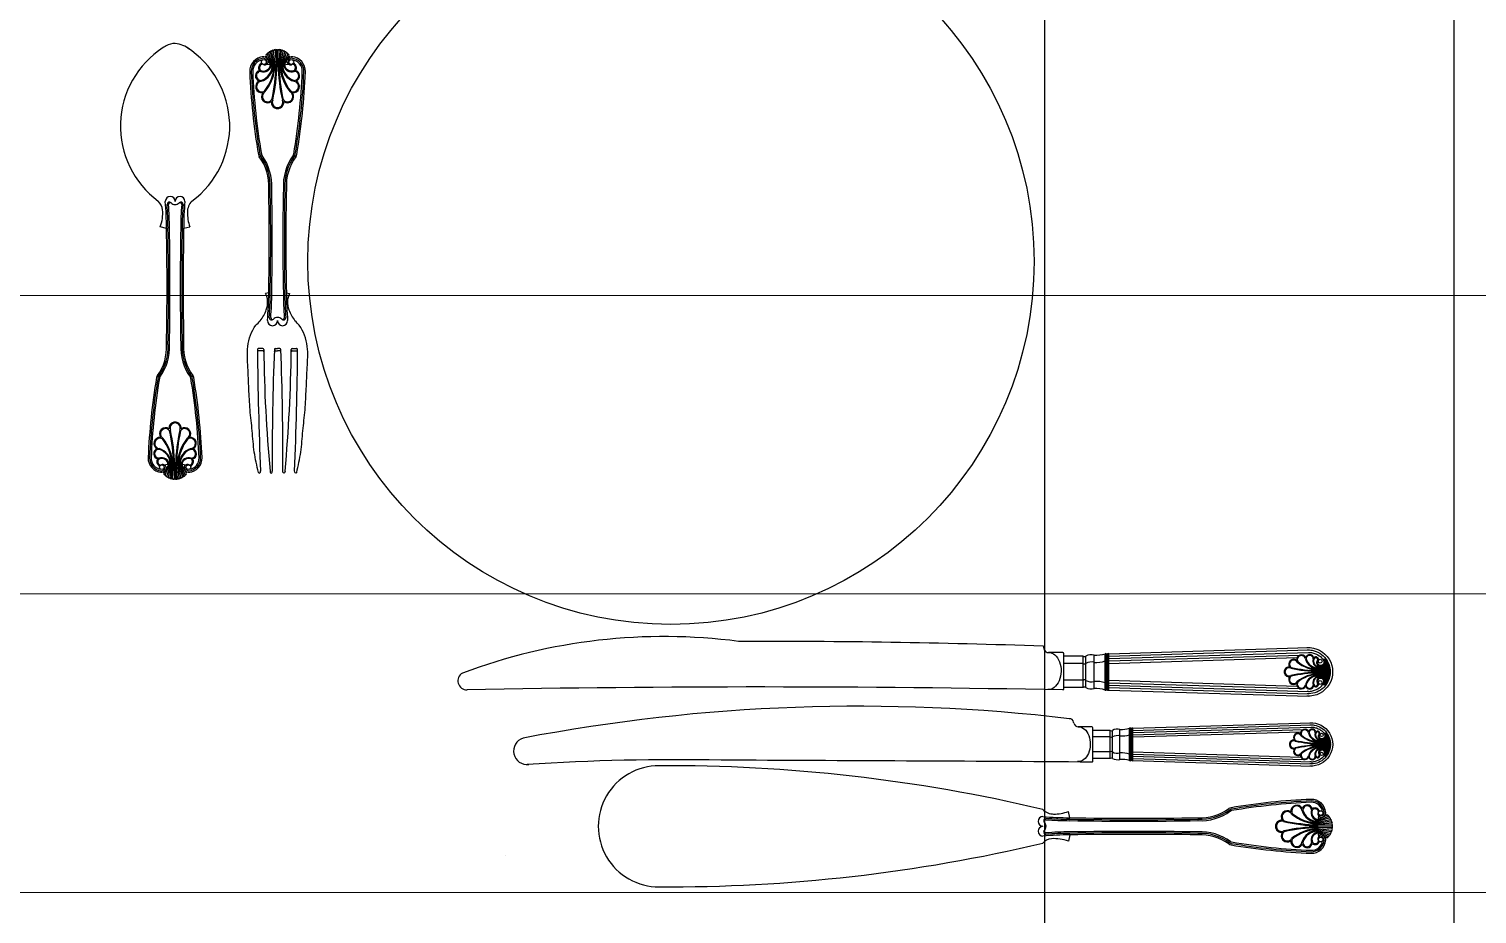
# Model space of a CAD drawing. Header units: millimetres. Extents: x -18512 to 101824, y -95768 to 52898.
# Drawn here: x 32534.4 to 33019.4, y -53259.7 to -52963.2 of the extents above; entities that cross this region are included whole.
import ezdxf

# ---------------------------------------------------------------- set-up
doc = ezdxf.new("R2010")
doc.units = ezdxf.units.MM
doc.header["$LTSCALE"] = 25
doc.layers.add('1547 I-StB-p-00-GA$0$WD-FURNITURE', color=1, linetype='Continuous')
doc.layers.add('1547 I-StB-p-00-GA$0$WD-FURNITURE-DETAIL', color=126, linetype='Continuous')
doc.layers.add('wood flooring', color=8, linetype='Continuous', lineweight=13)

# ---------------------------------------------------------------- blocks, each defined once
blk = doc.blocks.new('1547 I-StB-p-00-GA$0$chair')
at = {"layer": '1547 I-StB-p-00-GA$0$WD-FURNITURE'}
blk.add_line((-361.61, -323.4), (363.64, -323.39), dxfattribs=at)

msp = doc.modelspace()

# ---------------------------------------------------------------- hatches: boundary and pattern name
at = {"layer": 'wood flooring'}
h = msp.add_hatch(dxfattribs=at)
h.set_pattern_fill('_USER', color=256, scale=100, pattern_type=0)
h.set_pattern_definition([(360, (338285.01, 171947.46), (-2e-14, 100), [])])
h.paths.add_polyline_path([(33755.49, -49171.88), (31012.89, -49171.88), (31012.89, -49811.47), (31012.89, -62446.88), (32698.09, -62446.88), (32698.09, -63146.88), (33808.09, -63146.88)])

# ---------------------------------------------------------------- linework, layer by layer
at = {"layer": '1547 I-StB-p-00-GA$0$WD-FURNITURE'}
msp.add_lwpolyline([(31892.63, -50068.12), (32930.47, -50068.12, -0.414214), (33011.55, -50149.21), (33011.55, -53487.04, -0.414214), (32930.47, -53568.12), (31892.63, -53568.12, -0.414214), (31811.55, -53487.04), (31811.55, -50149.21, -0.414214)], format="xyb", close=True, dxfattribs=at)
at = {"layer": '1547 I-StB-p-00-GA$0$WD-FURNITURE-DETAIL'}
for p, q in [((32615.91, -52975.28), (32614.72, -52971.35)), ((32616.22, -52975.3), (32615.24, -52971.02)), ((32616.54, -52975.32), (32615.77, -52970.77)), ((32616.85, -52975.33), (32616.31, -52970.58)), ((32616.85, -52970.46), (32617.16, -52975.33)), ((32617.47, -52975.33), (32617.37, -52970.41)), ((32617.79, -52975.33), (32617.89, -52970.41)), ((32618.41, -52970.46), (32618.1, -52975.33)), ((32618.41, -52975.33), (32618.95, -52970.58)), ((32618.72, -52975.32), (32619.49, -52970.77)), ((32619.04, -52975.3), (32620.02, -52971.02)), ((32619.35, -52975.28), (32620.54, -52971.35)), ((32615.29, -52975.24), (32613.82, -52972.21)), ((32615.61, -52975.26), (32614.24, -52971.75)), ((32614.35, -52975.13), (32614.35, -52974.74)), ((32619.65, -52975.26), (32621.02, -52971.75)), ((32619.97, -52975.24), (32621.44, -52972.21)), ((32580.45, -53030.05), (32578.37, -53029.57)), ((32586.19, -53030.03), (32588.26, -53029.54)), ((32614.67, -53051.63), (32613.6, -53051.88)), ((32620.59, -53051.63), (32621.67, -53051.88)), ((32612.68, -53070.3), (32611.27, -53070.3)), ((32612.68, -53071.01), (32611.27, -53071.01)), ((32616.91, -53070.3), (32617.63, -53070.3)), ((32616.91, -53071.01), (32617.63, -53071.01)), ((32618.35, -53070.3), (32617.63, -53070.3)), ((32618.35, -53071.01), (32617.63, -53071.01)), ((32622.58, -53070.3), (32623.99, -53070.3)), ((32622.58, -53071.01), (32623.99, -53071.01)), ((32581.06, -53109.15), (32579.63, -53112.08)), ((32581.36, -53109.12), (32580.04, -53112.52)), ((32581.65, -53109.1), (32580.5, -53112.91)), ((32581.95, -53109.09), (32581, -53113.23)), ((32582.26, -53109.07), (32581.52, -53113.48)), ((32582.56, -53109.06), (32582.04, -53113.66)), ((32582.56, -53113.77), (32582.86, -53109.06)), ((32583.17, -53109.06), (32583.07, -53113.82)), ((32583.47, -53109.06), (32583.56, -53113.82)), ((32584.07, -53113.77), (32583.77, -53109.06)), ((32584.07, -53109.06), (32584.59, -53113.66)), ((32584.38, -53109.07), (32585.12, -53113.48)), ((32584.68, -53109.09), (32585.63, -53113.23)), ((32584.98, -53109.1), (32586.13, -53112.91)), ((32585.28, -53109.12), (32586.6, -53112.52)), ((32585.58, -53109.15), (32587.01, -53112.08)), ((32586.5, -53109.25), (32586.5, -53109.63)), ((32874.47, -53171.38), (32874.16, -53170)), ((32880.6, -53172.11), (32875.82, -53172.11)), ((32881.01, -53184.26), (32881.01, -53172.51)), ((32887.5, -53173.32), (32881.01, -53173.32)), ((32887.5, -53183.87), (32887.5, -53173.32)), ((32888.31, -53183.87), (32888.31, -53173.32)), ((32891.14, -53184.22), (32891.14, -53172.97)), ((32894.79, -53184.68), (32894.79, -53172.51)), ((32895.2, -53184.68), (32895.2, -53172.51)), ((32895.6, -53184.68), (32895.6, -53172.51)), ((32896.01, -53172.51), (32962.9, -53170.45)), ((32896.01, -53184.68), (32896.01, -53172.51)), ((32896.01, -53174.95), (32960.02, -53172.97)), ((32896.03, -53173.32), (32962.93, -53171.26)), ((32896.03, -53175.76), (32959.07, -53173.81)), ((32896.06, -53174.13), (32962.95, -53172.07)), ((32967.72, -53174.34), (32968.84, -53174.34)), ((32967.87, -53174.58), (32969.01, -53174.58)), ((32967.98, -53174.82), (32969.16, -53174.82)), ((32968.07, -53175.07), (32969.3, -53175.07)), ((32887.5, -53175.76), (32881.01, -53175.76)), ((32966.14, -53181.1), (32966.14, -53176.09)), ((32966.14, -53176.09), (32966.14, -53181.1)), ((32966.14, -53176.53), (32969.9, -53176.53)), ((32966.14, -53176.77), (32969.97, -53176.77)), ((32966.14, -53177.01), (32970.03, -53177.01)), ((32966.14, -53177.26), (32970.07, -53177.26)), ((32966.14, -53177.5), (32970.12, -53177.5)), ((32966.14, -53177.74), (32970.15, -53177.74)), ((32966.14, -53177.99), (32970.17, -53177.99)), ((32966.14, -53178.23), (32970.19, -53178.23)), ((32966.14, -53178.47), (32970.2, -53178.47)), ((32966.14, -53178.47), (32970.2, -53178.47)), ((32966.14, -53178.72), (32970.2, -53178.72)), ((32966.14, -53178.72), (32970.2, -53178.72)), ((32966.14, -53178.96), (32970.19, -53178.96)), ((32966.14, -53179.2), (32970.17, -53179.2)), ((32966.14, -53179.45), (32970.15, -53179.45)), ((32966.14, -53179.69), (32970.12, -53179.69)), ((32966.14, -53179.93), (32970.07, -53179.93)), ((32967.69, -53176.28), (32969.82, -53176.28)), ((32967.9, -53176.04), (32969.74, -53176.04)), ((32968.02, -53175.8), (32969.65, -53175.8)), ((32968.08, -53175.55), (32969.54, -53175.55)), ((32968.11, -53175.31), (32969.42, -53175.31)), ((32970.2, -53178.47), (32970.2, -53178.47)), ((32970.2, -53178.47), (32970.2, -53178.47)), ((32970.2, -53178.72), (32970.2, -53178.72)), ((32970.2, -53178.72), (32970.2, -53178.72)), ((32887.5, -53181.43), (32881.01, -53181.43)), ((32887.5, -53183.87), (32881.01, -53183.87)), ((32896.01, -53182.24), (32960.02, -53184.22)), ((32896.01, -53184.68), (32962.9, -53186.74)), ((32896.03, -53181.43), (32959.07, -53183.38)), ((32896.03, -53183.87), (32962.93, -53185.93)), ((32896.06, -53183.06), (32962.95, -53185.12)), ((32966.14, -53180.18), (32970.03, -53180.18)), ((32966.14, -53180.42), (32969.97, -53180.42)), ((32966.14, -53180.66), (32969.9, -53180.66)), ((32966.14, -53180.78), (32966.51, -53180.78)), ((32966.14, -53180.78), (32966.52, -53180.78)), ((32966.14, -53181.03), (32966.2, -53181.03)), ((32967.69, -53180.91), (32969.82, -53180.91)), ((32967.72, -53182.85), (32968.84, -53182.85)), ((32967.87, -53182.61), (32969.01, -53182.61)), ((32967.9, -53181.15), (32969.74, -53181.15)), ((32967.98, -53182.37), (32969.16, -53182.37)), ((32968.02, -53181.39), (32969.65, -53181.39)), ((32968.07, -53182.12), (32969.3, -53182.12)), ((32968.08, -53181.64), (32969.54, -53181.64)), ((32968.11, -53181.88), (32969.42, -53181.88)), ((32884.34, -53195.78), (32884.26, -53195.39)), ((32890.35, -53196.98), (32885.83, -53196.98)), ((32890.73, -53208.43), (32890.73, -53197.36)), ((32896.51, -53198.2), (32890.73, -53198.2)), ((32896.51, -53207.6), (32896.51, -53198.2)), ((32897.24, -53207.6), (32897.24, -53198.2)), ((32899.77, -53207.92), (32899.77, -53197.88)), ((32903.02, -53208.32), (32903.02, -53197.47)), ((32903.38, -53208.32), (32903.38, -53197.47)), ((32903.75, -53208.32), (32903.75, -53197.47)), ((32904.11, -53197.47), (32963.78, -53195.63)), ((32904.11, -53208.32), (32904.11, -53197.47)), ((32904.11, -53199.64), (32961.21, -53197.88)), ((32904.13, -53198.2), (32963.8, -53196.35)), ((32904.13, -53200.37), (32960.36, -53198.63)), ((32904.15, -53198.92), (32963.82, -53197.08)), ((32968.08, -53199.1), (32969.08, -53199.1)), ((32968.21, -53199.32), (32969.23, -53199.32)), ((32896.51, -53200.37), (32890.73, -53200.37)), ((32966.67, -53205.14), (32966.67, -53200.66)), ((32966.67, -53200.66), (32966.67, -53205.14)), ((32966.67, -53201.05), (32970.02, -53201.05)), ((32966.67, -53201.27), (32970.08, -53201.27)), ((32966.67, -53201.49), (32970.13, -53201.49)), ((32966.67, -53201.7), (32970.18, -53201.7)), ((32966.67, -53201.92), (32970.21, -53201.92)), ((32966.67, -53202.14), (32970.24, -53202.14)), ((32966.67, -53202.36), (32970.26, -53202.36)), ((32966.67, -53202.57), (32970.28, -53202.57)), ((32966.67, -53202.79), (32970.28, -53202.79)), ((32966.67, -53202.79), (32970.29, -53202.79)), ((32966.67, -53203.01), (32970.29, -53203.01)), ((32966.67, -53203.01), (32970.28, -53203.01)), ((32966.67, -53203.22), (32970.28, -53203.22)), ((32966.67, -53203.44), (32970.26, -53203.44)), ((32966.67, -53203.66), (32970.24, -53203.66)), ((32966.67, -53203.87), (32970.21, -53203.87)), ((32966.67, -53204.09), (32970.18, -53204.09)), ((32968.05, -53200.84), (32969.95, -53200.84)), ((32968.24, -53200.62), (32969.88, -53200.62)), ((32968.31, -53199.53), (32969.36, -53199.53)), ((32968.34, -53200.4), (32969.79, -53200.4)), ((32968.38, -53199.75), (32969.48, -53199.75)), ((32968.4, -53200.19), (32969.7, -53200.19)), ((32968.43, -53199.97), (32969.6, -53199.97)), ((32970.29, -53202.79), (32970.29, -53202.79)), ((32970.29, -53202.79), (32970.29, -53202.79)), ((32970.29, -53203.01), (32970.29, -53203.01)), ((32970.29, -53203.01), (32970.29, -53203.01)), ((32896.51, -53205.43), (32890.73, -53205.43)), ((32896.51, -53207.6), (32890.73, -53207.6)), ((32904.11, -53206.15), (32961.21, -53207.91)), ((32904.11, -53208.32), (32963.78, -53210.16)), ((32904.13, -53205.43), (32960.36, -53207.16)), ((32904.13, -53207.6), (32963.8, -53209.44)), ((32904.15, -53206.88), (32963.82, -53208.72)), ((32966.67, -53204.31), (32970.13, -53204.31)), ((32966.67, -53204.53), (32970.08, -53204.53)), ((32966.67, -53204.74), (32970.02, -53204.74)), ((32966.67, -53204.85), (32967, -53204.85)), ((32966.67, -53204.85), (32967, -53204.85)), ((32966.67, -53205.07), (32966.72, -53205.07)), ((32968.05, -53204.96), (32969.95, -53204.96)), ((32968.08, -53206.7), (32969.08, -53206.7)), ((32968.21, -53206.48), (32969.23, -53206.48)), ((32968.24, -53205.18), (32969.88, -53205.18)), ((32968.31, -53206.26), (32969.36, -53206.26)), ((32968.34, -53205.39), (32969.79, -53205.39)), ((32968.38, -53206.04), (32969.48, -53206.04)), ((32968.4, -53205.61), (32969.7, -53205.61)), ((32968.43, -53205.83), (32969.6, -53205.83)), ((32883, -53227.45), (32882.52, -53225.38)), ((32966.02, -53228.96), (32970.17, -53228.01)), ((32966.04, -53228.66), (32969.85, -53227.51)), ((32966.06, -53228.36), (32969.46, -53227.05)), ((32966.09, -53228.06), (32969.02, -53226.63)), ((32966.19, -53227.15), (32966.56, -53227.15)), ((32883.02, -53233.19), (32882.55, -53235.27)), ((32966, -53229.57), (32970.59, -53229.05)), ((32970.71, -53229.57), (32966, -53229.87)), ((32966, -53230.17), (32970.76, -53230.08)), ((32966, -53230.48), (32970.76, -53230.57)), ((32970.71, -53231.08), (32966, -53230.78)), ((32966, -53231.08), (32970.59, -53231.6)), ((32966.01, -53229.26), (32970.41, -53228.52)), ((32966.01, -53231.38), (32970.41, -53232.12)), ((32966.02, -53231.69), (32970.17, -53232.64)), ((32966.04, -53231.99), (32969.85, -53233.14)), ((32966.06, -53232.28), (32969.46, -53233.6)), ((32966.09, -53232.59), (32969.02, -53234.01)), ((32693.94, -53240.01), (32693.94, -53240.01))]:
    msp.add_line(p, q, dxfattribs=at)
for centre, radius in [((32749.39, -53041.1), 121.62), ((32613.03, -52974.32), 0.807), ((32622.23, -52974.32), 0.807), ((32578.87, -53110.03), 0.781), ((32587.77, -53110.03), 0.781), ((32966.86, -53175.02), 0.628), ((32966.86, -53182.17), 0.628), ((32966.86, -53182.17), 0.628), ((32967.31, -53199.71), 0.56), ((32967.31, -53206.09), 0.56), ((32967.31, -53206.09), 0.56), ((32966.97, -53225.87), 0.781), ((32966.97, -53234.77), 0.781)]:
    msp.add_circle(centre, radius, dxfattribs=at)
for centre, radius, start, end in [((32596.34, -52995.78), 31.32, 122.9446, 233.3931), ((32584.09, -52976.92), 8.83, 115.414, 123.198), ((32583.32, -52974.06), 5.94, 90, 120.4625), ((32582.54, -52976.92), 8.83, 49.8088, 84.9515), ((32570.29, -52995.78), 31.32, 306.6069, 57.0554), ((32614.48, -52971.55), 0.312, 39.7805, 219.7805), ((32614.98, -52971.19), 0.305, 32.6037, 212.6037), ((32615.5, -52970.89), 0.296, 25.6051, 205.6051), ((32616.04, -52970.67), 0.286, 18.8358, 198.8358), ((32616.58, -52970.52), 0.275, 12.3176, 192.3176), ((32617.11, -52970.44), 0.264, 6.0524, 186.0524), ((32617.63, -52970.41), 0.256, 357.6708, 182.3292), ((32618.15, -52970.44), 0.264, 353.9476, 173.9476), ((32618.68, -52970.52), 0.275, 347.6824, 167.6824), ((32619.22, -52970.67), 0.286, 341.1642, 161.1642), ((32619.76, -52970.89), 0.296, 334.3949, 154.3949), ((32620.28, -52971.19), 0.305, 327.3963, 147.3963), ((32620.78, -52971.55), 0.312, 320.2195, 140.2195), ((32613.21, -52977.44), 4.9, 94.3291, 182.1871), ((32613.18, -52977.43), 4.36, 94.0194, 182.3201), ((32613.18, -52977.43), 3.85, 97.7931, 182.3201), ((32612.9, -52976.25), 1.62, 110.2859, 215.5944), ((32612.9, -52976.25), 1.31, 104.6867, 215.5944), ((32612.98, -52974.98), 2.64, 249.001, 353.9593), ((32610.54, -52975.33), 5.37, 286.6588, 0.4563), ((32610.55, -52975.33), 5.67, 285.7123, 0.2899), ((32612.89, -52974.93), 2.42, 251.025, 352.7237), ((32613.35, -52974.06), 1.21, 213.9169, 31.3825), ((32612.87, -52974.31), 1.75, 30.1422, 101.3169), ((32612.87, -52974.31), 1.23, 30.1422, 89.6733), ((32612.94, -52974.07), 1.06, 275.2135, 20.9162), ((32601.58, -52974.69), 14.96, 321.027, 357.5892), ((32601.6, -52974.69), 15.26, 320.7621, 357.6236), ((32617.63, -52975.33), 4.93, 140.6522, 147.2798), ((32614.03, -52971.98), 0.312, 47.0286, 227.0286), ((32617.39, -52952.53), 22.8, 261.4617, 270.6145), ((32554.95, -52973.58), 62.24, 347.6233, 358.3916), ((32555.28, -52973.62), 62.21, 347.4829, 358.4226), ((32617.87, -52952.53), 22.8, 269.3855, 278.5383), ((32679.98, -52973.62), 62.22, 181.5779, 192.5166), ((32680.32, -52973.58), 62.24, 181.6084, 192.3767), ((32633.66, -52974.69), 15.26, 182.3952, 219.2379), ((32633.68, -52974.69), 14.96, 182.4664, 218.973), ((32624.71, -52975.33), 5.67, 179.9965, 254.2877), ((32624.72, -52975.33), 5.37, 180.0399, 253.3412), ((32622.28, -52975), 2.63, 185.8006, 291.1079), ((32622.27, -52975), 2.31, 185.8076, 291.9904), ((32621.91, -52974.06), 1.21, 148.6175, 326.0831), ((32622.39, -52974.31), 1.75, 78.6831, 149.8578), ((32621.23, -52971.98), 0.312, 312.9714, 132.9714), ((32622.32, -52974.07), 1.06, 159.0838, 264.7865), ((32622.39, -52974.31), 1.23, 78.2244, 149.8578), ((32617.63, -52975.33), 4.93, 32.7202, 39.3478), ((32622.08, -52977.43), 4.36, 357.6799, 85.9806), ((32622.06, -52977.44), 4.9, 357.8129, 85.6709), ((32622.08, -52977.43), 3.85, 357.6799, 82.2069), ((32622.44, -52976.17), 1.2, 305.5853, 77.9352), ((32622.36, -52976.25), 1.31, 324.4056, 75.3133), ((32622.36, -52976.25), 1.62, 324.4056, 69.7141), ((32622.36, -52976.25), 1.62, 324.4056, 69.7141), ((32827.51, -52968.71), 219.38, 182.3287, 189.6075), ((32827.51, -52968.71), 219.38, 182.3287, 189.6075), ((32827.51, -52968.71), 218.87, 182.3287, 189.6075), ((32827.51, -52968.71), 218.36, 182.3287, 189.6075), ((32612.05, -52978.96), 1.82, 104.7229, 250.476), ((32612.38, -52982.54), 2.08, 116.7327, 277.7375), ((32612.05, -52978.96), 1.51, 90.441, 271.2158), ((32612.38, -52982.54), 1.77, 99.4408, 298.3667), ((32612.35, -52976.63), 0.637, 217.3656, 248.0771), ((32622.88, -52982.54), 1.77, 241.6333, 80.5592), ((32622.88, -52982.54), 1.77, 241.6333, 80.5592), ((32622.88, -52982.54), 2.08, 262.2625, 63.2673), ((32622.88, -52982.54), 2.08, 262.2625, 63.2673), ((32407.75, -52968.71), 218.36, 350.3925, 357.6713), ((32622.91, -52976.63), 0.637, 291.9229, 322.6344), ((32623.21, -52978.96), 1.51, 268.7842, 89.559), ((32623.21, -52978.96), 1.51, 268.7842, 89.559), ((32407.75, -52968.71), 218.87, 350.3925, 357.6713), ((32623.21, -52978.96), 1.82, 289.524, 75.2771), ((32623.21, -52978.96), 1.82, 289.524, 75.2771), ((32407.75, -52968.71), 219.38, 350.3925, 357.6713), ((32407.75, -52968.71), 219.38, 350.3925, 357.6713), ((32614.31, -52985.88), 2.08, 142.4008, 307.1014), ((32614.31, -52985.88), 1.77, 120.0692, 323.7864), ((32620.95, -52985.88), 1.77, 216.2136, 59.9308), ((32620.95, -52985.88), 2.08, 232.8986, 37.5992), ((32617.63, -52987.84), 2.08, 171.7647, 0), ((32617.63, -52987.84), 2.08, 180, 8.2353), ((32617.63, -52987.84), 1.77, 155.4306, 0), ((32617.63, -52987.84), 1.77, 180, 24.5694), ((32612.88, -53005.04), 1.69, 189.6075, 216.0807), ((32612.88, -53005.04), 1.19, 189.6075, 216.0807), ((32612.88, -53005.04), 0.678, 189.6075, 216.0807), ((32622.38, -53005.04), 0.678, 323.9193, 350.3925), ((32622.38, -53005.04), 1.19, 323.9193, 350.3925), ((32622.38, -53005.04), 1.69, 323.9193, 350.3925), ((32598.1, -53015.81), 16.59, 356.7828, 36.0807), ((32598.1, -53015.81), 17.1, 356.7828, 36.0807), ((32598.1, -53015.81), 17.6, 356.7828, 36.0807), ((32637.16, -53015.81), 17.6, 143.9193, 183.2172), ((32637.16, -53015.81), 17.1, 143.9193, 183.2172), ((32637.16, -53015.81), 16.59, 143.9193, 183.2172), ((32581.68, -53021.01), 1.64, 0, 180), ((32584.96, -53021.01), 1.64, 0, 180), ((31780.33, -53034.18), 834.52, 358.80197, 1.19803), ((31780.34, -53034.18), 835.01, 358.80205, 1.19795), ((31780.35, -53034.18), 835.51, 358.80214, 1.19786), ((33454.91, -53034.28), 835.51, 178.79592, 181.19165), ((33454.92, -53034.28), 835.01, 178.79584, 181.19174), ((33454.93, -53034.28), 834.52, 178.79575, 181.19182), ((32573.93, -53024.65), 5.28, 8.9752, 44.9757), ((32564.75, -53024.81), 14.43, 340.7128, 3.9014), ((32478.52, -53030.14), 101.92, 0.0641, 5.141), ((32581.41, -53022.03), 0.791, 45.5442, 178.5176), ((32478.52, -53030.14), 102.42, 0.0641, 4.5562), ((32581.73, -53022.06), 0.624, 66.4092, 175.9707), ((32478.52, -53030.14), 102.91, 0.0641, 4.5301), ((32478.52, -53030.14), 102.91, 0.0641, 4.5301), ((32583.29, -53020.31), 1.76, 220.7854, 270.7609), ((32583.29, -53020.31), 1.76, 220.7854, 270.7609), ((32583.34, -53020.31), 1.76, 269.2391, 319.2146), ((32584.9, -53022.06), 0.624, 4.0293, 113.5908), ((32585.23, -53022.03), 0.791, 1.4824, 134.4558), ((32688.11, -53030.14), 102.91, 175.4699, 179.9359), ((32688.11, -53030.14), 102.42, 175.4438, 179.9359), ((32688.11, -53030.14), 101.92, 174.859, 179.9359), ((32592.7, -53024.65), 5.28, 135.0243, 180.5301), ((32601.85, -53024.7), 14.43, 179.388, 199.6239), ((31506.86, -53049.4), 1073.76, 358.95547, 1.03375), ((31506.86, -53049.4), 1074.25, 358.95547, 1.03375), ((31506.86, -53049.4), 1074.74, 358.95547, 1.03375), ((33659.77, -53049.5), 1074.74, 178.96086, 181.03914), ((33659.77, -53049.5), 1074.25, 178.96086, 181.03914), ((33659.77, -53049.5), 1073.76, 178.96086, 181.03914), ((32607.94, -53054.85), 6.38, 337.4404, 27.6869), ((32509.38, -53051.52), 105.29, 354.859, 359.9359), ((32509.38, -53051.52), 105.8, 355.4438, 359.9359), ((32509.38, -53051.52), 106.31, 355.4699, 359.9359), ((32725.88, -53051.52), 106.31, 180.0641, 184.5301), ((32725.88, -53051.52), 106.31, 180.0641, 184.5301), ((32725.88, -53051.52), 105.8, 180.0641, 184.5562), ((32725.88, -53051.52), 105.29, 180.0641, 185.141), ((32627.32, -53054.85), 6.38, 152.3131, 202.5596), ((32602.28, -53053.42), 12.19, 321.3201, 341.4767), ((32632.99, -53053.42), 12.19, 198.5233, 218.6799), ((32615.94, -53060.95), 1.69, 180, 0), ((32615.66, -53059.9), 0.817, 181.4824, 314.4558), ((32615.99, -53059.87), 0.645, 184.0293, 293.5908), ((32617.61, -53061.67), 1.82, 89.2391, 139.2146), ((32617.65, -53061.67), 1.82, 40.7854, 90.7609), ((32617.65, -53061.67), 1.82, 40.7854, 90.7609), ((32619.32, -53060.95), 1.69, 180, 0), ((32619.27, -53059.87), 0.645, 246.4092, 355.9707), ((32619.6, -53059.9), 0.817, 225.5442, 358.5176), ((32564.42, -53069.88), 16.06, 323.9193, 3.2172), ((32564.42, -53069.88), 16.55, 323.9193, 3.2172), ((32564.42, -53069.88), 17.04, 323.9193, 3.2172), ((32602.22, -53069.88), 17.04, 176.7828, 216.0807), ((32602.22, -53069.88), 16.55, 176.7828, 216.0807), ((32602.22, -53069.88), 16.06, 176.7828, 216.0807), ((32611.27, -53070.66), 0.354, 90, 180.5226), ((33794.86, -53061.09), 1183.99, 180.46292, 182.43208), ((32611.26, -53071.35), 0.344, 89.3186, 182.1638), ((32612.68, -53070.66), 0.354, 0.7284, 90), ((32612.68, -53071.38), 0.368, 2.9546, 89.0812), ((33117.08, -53065.26), 504.08, 180.613, 185.2447), ((33448.86, -53105.17), 833.02, 177.62469, 180.42439), ((32616.93, -53071.42), 0.413, 93.2459, 169.6012), ((32616.91, -53070.66), 0.354, 90, 177.5471), ((32618.35, -53070.66), 0.354, 2.4529, 90), ((32618.33, -53071.42), 0.413, 10.3988, 86.7541), ((31786.4, -53105.17), 833.02, 359.57561, 2.37531), ((32118.18, -53065.26), 504.08, 354.7553, 359.387), ((32622.58, -53070.66), 0.354, 90, 179.2716), ((32622.58, -53071.38), 0.368, 90.9188, 177.0454), ((31440.4, -53061.09), 1183.99, 357.56792, 359.53708), ((32623.99, -53070.66), 0.354, 359.4774, 90), ((32624, -53071.35), 0.344, 357.8362, 90.6814), ((32786.49, -53115.47), 212.37, 170.3925, 177.6713), ((32786.49, -53115.47), 212.37, 170.3925, 177.6713), ((32786.49, -53115.47), 211.87, 170.3925, 177.6713), ((32786.49, -53115.47), 211.38, 170.3925, 177.6713), ((32578.72, -53080.3), 1.64, 143.9193, 170.3925), ((32578.72, -53080.3), 1.15, 143.9193, 170.3925), ((32578.72, -53080.3), 0.656, 143.9193, 170.3925), ((32587.92, -53080.3), 0.656, 9.6075, 36.0807), ((32380.15, -53115.47), 211.38, 2.3287, 9.6075), ((32587.92, -53080.3), 1.15, 9.6075, 36.0807), ((32380.15, -53115.47), 211.87, 2.3287, 9.6075), ((32587.92, -53080.3), 1.64, 9.6075, 36.0807), ((32380.15, -53115.47), 212.37, 2.3287, 9.6075), ((32380.15, -53115.47), 212.37, 2.3287, 9.6075), ((32580.1, -53098.85), 2.02, 52.8986, 217.5992), ((32580.1, -53098.85), 1.72, 36.2136, 239.9308), ((32583.32, -53096.95), 2.02, 351.7647, 180), ((32583.32, -53096.95), 2.02, 0, 188.2353), ((32583.32, -53096.95), 1.72, 335.4306, 180), ((32583.32, -53096.95), 1.72, 0, 204.5694), ((32586.53, -53098.85), 1.72, 300.0692, 143.7864), ((32586.53, -53098.85), 2.02, 322.4008, 127.1014), ((32578.23, -53102.08), 2.02, 82.2625, 243.2673), ((32578.23, -53102.08), 2.02, 82.2625, 243.2673), ((32578.23, -53102.08), 1.72, 61.6333, 260.5592), ((32578.23, -53102.08), 1.72, 61.6333, 260.5592), ((32567.78, -53109.68), 14.49, 2.4664, 38.973), ((32567.8, -53109.68), 14.77, 2.3952, 39.2379), ((32522.64, -53110.75), 60.25, 1.6084, 12.3767), ((32522.96, -53110.72), 60.23, 1.5779, 12.5166), ((32643.67, -53110.72), 60.23, 167.4829, 178.4226), ((32644, -53110.75), 60.25, 167.6233, 178.3916), ((32598.83, -53109.68), 14.77, 140.7621, 177.6236), ((32598.85, -53109.68), 14.49, 141.027, 177.5892), ((32588.4, -53102.08), 1.72, 279.4408, 118.3667), ((32588.4, -53102.08), 2.02, 296.7327, 97.7375), ((32579.03, -53107.02), 4.74, 177.8129, 265.6709), ((32579.01, -53107.03), 4.22, 177.6799, 265.9806), ((32579.01, -53107.03), 3.73, 177.6799, 262.2069), ((32577.91, -53105.55), 1.77, 109.524, 255.2771), ((32577.91, -53105.55), 1.77, 109.524, 255.2771), ((32577.91, -53105.55), 1.46, 88.7842, 269.559), ((32577.91, -53105.55), 1.46, 88.7842, 269.559), ((32578.82, -53109.38), 2.54, 5.8006, 111.1079), ((32576.46, -53109.06), 5.49, 359.9965, 74.2877), ((32576.46, -53109.06), 5.2, 0.0399, 73.3412), ((32578.82, -53109.38), 2.24, 5.8076, 111.9904), ((32590.17, -53109.06), 5.49, 105.7123, 180.2899), ((32590.18, -53109.06), 5.2, 106.6588, 180.4563), ((32587.82, -53109.39), 2.55, 69.001, 173.9593), ((32587.9, -53109.45), 2.34, 71.025, 172.7237), ((32587.63, -53107.03), 4.22, 274.0194, 2.3201), ((32587.6, -53107.02), 4.74, 274.3291, 2.1871), ((32587.63, -53107.03), 3.73, 277.7931, 2.3201), ((32588.72, -53105.55), 1.46, 270.441, 91.2158), ((32588.72, -53105.55), 1.77, 284.7229, 70.476), ((32578.74, -53108.17), 1.57, 144.4056, 249.7141), ((32578.74, -53108.17), 1.57, 144.4056, 249.7141), ((32578.74, -53108.17), 1.26, 144.4056, 255.3133), ((32578.66, -53108.25), 1.16, 125.5853, 257.9352), ((32578.2, -53107.8), 0.616, 111.9229, 142.6344), ((32579.17, -53110.29), 1.17, 328.6175, 146.0831), ((32578.71, -53110.05), 1.7, 258.6831, 329.8578), ((32578.71, -53110.05), 1.19, 258.2244, 329.8578), ((32578.77, -53110.28), 1.03, 339.0838, 84.7865), ((32583.32, -53109.06), 4.77, 212.7202, 219.3478), ((32583.08, -53131.13), 22.07, 89.3855, 98.5383), ((32583.55, -53131.13), 22.07, 81.4617, 90.6145), ((32587.46, -53110.29), 1.17, 33.9169, 211.3825), ((32587.93, -53110.05), 1.7, 210.1422, 281.3169), ((32587.86, -53110.28), 1.03, 95.2135, 200.9162), ((32587.93, -53110.05), 1.19, 210.1422, 269.6733), ((32583.32, -53109.06), 4.77, 320.6522, 327.2798), ((32587.89, -53108.17), 1.26, 284.6867, 35.5944), ((32587.89, -53108.17), 1.57, 290.2859, 35.5944), ((32588.43, -53107.8), 0.616, 37.3656, 68.0771), ((32579.83, -53112.3), 0.302, 132.9714, 312.9714), ((32580.27, -53112.72), 0.302, 140.2195, 320.2195), ((32580.75, -53113.07), 0.296, 147.3963, 327.3963), ((32581.26, -53113.35), 0.287, 154.3949, 334.3949), ((32581.78, -53113.57), 0.277, 161.1642, 341.1642), ((32582.3, -53113.71), 0.266, 167.6824, 347.6824), ((32582.81, -53113.8), 0.256, 173.9476, 353.9476), ((32583.32, -53113.82), 0.248, 177.6708, 2.3292), ((32583.82, -53113.8), 0.256, 186.0524, 6.0524), ((32584.33, -53113.71), 0.266, 192.3176, 12.3176), ((32584.85, -53113.57), 0.277, 198.8358, 18.8358), ((32585.37, -53113.35), 0.287, 205.6051, 25.6051), ((32585.88, -53113.07), 0.296, 212.6037, 32.6037), ((32586.36, -53112.72), 0.302, 219.7805, 39.7805), ((32586.8, -53112.3), 0.302, 227.0286, 47.0286), ((32747.07, -53359.38), 192.61, 82.5675, 110.5137), ((32780.55, -55873.97), 2705.59, 88.01739, 90.18146), ((32875.82, -53170.49), 1.62, 213.3187, 270), ((32880.6, -53172.51), 0.405, 0, 90), ((32887.9, -53172.9), 0.586, 226.2447, 313.7553), ((32890.18, -53176.8), 3.95, 75.8989, 118.3511), ((32891.73, -53162.87), 10.12, 266.6581, 287.5919), ((32891.73, -53165.3), 10.12, 266.6581, 287.5919), ((32895, -53173.15), 0.669, 72.3624, 107.6376), ((32895, -53175.58), 0.669, 72.3624, 107.6376), ((32895.4, -53172.21), 0.37, 236.7311, 303.2689), ((32895.4, -53174.64), 0.37, 236.7311, 303.2689), ((32895.81, -53172.74), 0.303, 48.049, 131.951), ((32895.81, -53175.17), 0.303, 48.049, 131.951), ((32957.94, -53176.01), 1.62, 52.4008, 217.1014), ((32957.94, -53176.01), 1.38, 30.0692, 233.7864), ((32960.54, -53174.51), 1.62, 26.7327, 187.7375), ((32960.54, -53174.51), 1.38, 9.4408, 208.3667), ((32966.14, -53173.09), 4.41, 195.7123, 270.0035), ((32963.32, -53174.25), 1.42, 14.7229, 160.476), ((32963.32, -53174.25), 1.18, 0.441, 181.2158), ((32966.15, -53173.08), 4.18, 196.6588, 269.9601), ((32966.41, -53174.98), 2.05, 159.001, 262.4657), ((32966.41, -53174.98), 1.81, 158.1929, 261.4335), ((32965.36, -53174.49), 0.897, 336.8116, 138.1605), ((32965.36, -53174.49), 0.654, 338.3862, 163.929), ((32968.84, -53174.46), 0.122, 270, 90), ((32969.01, -53174.7), 0.122, 270, 90), ((32969.16, -53174.95), 0.122, 270, 90), ((32969.3, -53175.19), 0.122, 270, 90), ((32681.04, -53181.61), 3, 119.2468, 271.0141), ((32887.9, -53175.33), 0.586, 226.2447, 313.7553), ((32890.18, -53179.23), 3.95, 75.8989, 118.3511), ((32956.41, -53178.6), 1.62, 81.7647, 270), ((32956.41, -53178.6), 1.62, 90, 278.2353), ((32956.41, -53178.6), 1.38, 65.4306, 270), ((32956.41, -53178.6), 1.38, 90, 294.5694), ((32967.48, -53130.1), 48.4, 257.4829, 268.4226), ((32967.48, -53227.1), 48.4, 91.5779, 102.5166), ((32967.5, -53129.83), 48.42, 257.6233, 268.3916), ((32967.5, -53227.36), 48.42, 91.6084, 102.3767), ((32966.64, -53166.13), 11.87, 230.7621, 267.6048), ((32966.64, -53191.06), 11.87, 92.3952, 129.2379), ((32966.64, -53166.11), 11.64, 231.027, 267.5336), ((32966.64, -53191.08), 11.64, 92.4664, 128.973), ((32966.14, -53184.1), 4.41, 89.9965, 164.2877), ((32966.15, -53184.11), 4.18, 90.0399, 163.3412), ((32969.42, -53175.43), 0.122, 270, 90), ((32969.54, -53175.68), 0.122, 270, 90), ((32969.65, -53175.92), 0.122, 270, 90), ((32969.74, -53176.16), 0.122, 270, 90), ((32969.82, -53176.41), 0.122, 270, 90), ((32969.9, -53176.65), 0.122, 270, 90), ((32969.97, -53176.89), 0.122, 270, 90), ((32970.03, -53177.14), 0.122, 270, 90), ((32970.03, -53180.05), 0.122, 270, 90), ((32970.07, -53177.38), 0.122, 270, 90), ((32970.07, -53179.81), 0.122, 270, 90), ((32970.12, -53177.62), 0.122, 270, 90), ((32970.12, -53179.57), 0.122, 270, 90), ((32970.15, -53177.87), 0.122, 270, 90), ((32970.15, -53179.32), 0.122, 270, 90), ((32970.17, -53178.11), 0.122, 270, 90), ((32970.17, -53179.08), 0.122, 270, 90), ((32970.19, -53178.35), 0.122, 270, 90), ((32970.19, -53178.84), 0.122, 270, 90), ((32970.2, -53178.6), 0.122, 270, 90), ((32970.2, -53178.6), 0.122, 270, 90), ((32779.49, -58282.24), 5098.58, 88.86379, 91.10582), ((32880.6, -53184.26), 0.405, 268.1509, 0), ((32887.9, -53181.86), 0.586, 46.2447, 133.7553), ((32887.9, -53184.29), 0.586, 46.2447, 133.7553), ((32890.18, -53177.96), 3.95, 241.6489, 284.1011), ((32890.18, -53180.39), 3.95, 241.6489, 284.1011), ((32891.73, -53191.89), 10.12, 72.4081, 93.3419), ((32891.73, -53194.32), 10.12, 72.4081, 93.3419), ((32895, -53181.61), 0.669, 252.3624, 287.6376), ((32895, -53184.04), 0.669, 252.3624, 287.6376), ((32895.4, -53182.55), 0.37, 56.7311, 123.2689), ((32895.4, -53184.99), 0.37, 56.7311, 123.2689), ((32895.81, -53182.02), 0.303, 228.049, 311.951), ((32895.81, -53184.45), 0.303, 228.049, 311.951), ((32957.94, -53181.18), 1.62, 142.8986, 307.5992), ((32957.94, -53181.18), 1.38, 126.2136, 329.9308), ((32960.54, -53182.68), 1.62, 172.2625, 333.2673), ((32960.54, -53182.68), 1.38, 151.6333, 350.5592), ((32963.32, -53182.94), 1.42, 199.524, 345.2771), ((32963.32, -53182.94), 1.18, 178.7842, 359.559), ((32966.41, -53182.21), 2.05, 97.5343, 200.999), ((32966.41, -53182.21), 1.81, 98.5665, 201.8071), ((32965.36, -53182.7), 0.897, 221.8395, 23.1884), ((32965.36, -53182.7), 0.654, 196.071, 21.6138), ((32968.84, -53182.73), 0.122, 270, 90), ((32969.01, -53182.49), 0.122, 270, 90), ((32969.16, -53182.24), 0.122, 270, 90), ((32969.3, -53182), 0.122, 270, 90), ((32969.42, -53181.76), 0.122, 270, 90), ((32969.54, -53181.51), 0.122, 270, 90), ((32969.65, -53181.27), 0.122, 270, 90), ((32969.74, -53181.03), 0.122, 270, 90), ((32969.82, -53180.78), 0.122, 270, 90), ((32969.9, -53180.54), 0.122, 270, 90), ((32969.97, -53180.3), 0.122, 270, 90), ((32812.38, -53787.91), 597.8, 83.23149, 100.85029), ((32882.84, -53195.74), 1.46, 11.6756, 93.4332), ((32885.83, -53195.45), 1.53, 192.6499, 270), ((32890.35, -53197.36), 0.382, 0, 90), ((32896.88, -53197.82), 0.523, 226.2447, 313.7553), ((32898.91, -53201.3), 3.52, 75.8989, 118.3511), ((32900.29, -53188.87), 9.03, 266.6581, 287.5919), ((32903.2, -53198.04), 0.597, 72.3624, 107.6376), ((32903.57, -53197.2), 0.33, 236.7311, 303.2689), ((32903.93, -53197.67), 0.27, 48.049, 131.951), ((32959.35, -53200.59), 1.45, 52.4008, 217.1014), ((32961.67, -53199.25), 1.45, 26.7327, 187.7375), ((32961.67, -53199.25), 1.23, 9.4408, 208.3667), ((32966.67, -53197.99), 3.94, 195.7123, 270.0035), ((32964.15, -53199.03), 1.27, 14.7229, 160.476), ((32964.15, -53199.03), 1.05, 0.441, 181.2158), ((32966.67, -53197.98), 3.72, 196.6588, 269.9601), ((32966.91, -53199.67), 1.83, 159.001, 262.4657), ((32966.91, -53199.68), 1.61, 158.1929, 261.4335), ((32965.97, -53199.24), 0.8, 336.8116, 138.1605), ((32965.97, -53199.24), 0.583, 338.3862, 163.929), ((32969.08, -53199.21), 0.108, 270, 90), ((32969.23, -53199.43), 0.108, 270, 90), ((32701.2, -53205.11), 4.51, 107.4146, 277.4228), ((32896.88, -53199.99), 0.523, 226.2447, 313.7553), ((32898.91, -53203.47), 3.52, 75.8989, 118.3511), ((32900.29, -53191.04), 9.03, 266.6581, 287.5919), ((32903.2, -53200.21), 0.597, 72.3624, 107.6376), ((32903.57, -53199.37), 0.33, 236.7311, 303.2689), ((32903.93, -53199.84), 0.27, 48.049, 131.951), ((32957.99, -53202.9), 1.45, 81.7647, 270), ((32957.99, -53202.9), 1.45, 90, 278.2353), ((32957.99, -53202.9), 1.23, 65.4306, 270), ((32957.99, -53202.9), 1.23, 90, 294.5694), ((32959.35, -53200.59), 1.23, 30.0692, 233.7864), ((32967.86, -53159.64), 43.17, 257.4829, 268.4226), ((32967.86, -53246.16), 43.17, 91.5779, 102.5166), ((32967.88, -53159.4), 43.19, 257.6233, 268.3916), ((32967.88, -53246.39), 43.19, 91.6084, 102.3767), ((32967.11, -53191.78), 10.59, 230.7621, 267.6048), ((32967.11, -53214.02), 10.59, 92.3952, 129.2379), ((32967.12, -53191.76), 10.38, 231.027, 267.5336), ((32967.12, -53214.03), 10.38, 92.4664, 128.973), ((32966.67, -53207.81), 3.94, 89.9965, 164.2877), ((32966.67, -53207.82), 3.72, 90.0399, 163.3412), ((32969.36, -53199.64), 0.108, 270, 90), ((32969.48, -53199.86), 0.108, 270, 90), ((32969.6, -53200.08), 0.108, 270, 90), ((32969.7, -53200.29), 0.108, 270, 90), ((32969.79, -53200.51), 0.108, 270, 90), ((32969.88, -53200.73), 0.108, 270, 90), ((32969.95, -53200.95), 0.108, 270, 90), ((32970.02, -53201.16), 0.108, 270, 90), ((32970.08, -53201.38), 0.108, 270, 90), ((32970.13, -53201.6), 0.108, 270, 90), ((32970.13, -53204.2), 0.108, 270, 90), ((32970.18, -53201.81), 0.108, 270, 90), ((32970.18, -53203.98), 0.108, 270, 90), ((32970.21, -53202.03), 0.108, 270, 90), ((32970.21, -53203.77), 0.108, 270, 90), ((32970.24, -53202.25), 0.108, 270, 90), ((32970.24, -53203.55), 0.108, 270, 90), ((32970.26, -53202.46), 0.108, 270, 90), ((32970.26, -53203.33), 0.108, 270, 90), ((32970.28, -53202.68), 0.108, 270, 90), ((32970.28, -53202.9), 0.108, 270, 90), ((32970.28, -53202.9), 0.108, 270, 90), ((32970.28, -53203.12), 0.108, 270, 90), ((32750.36, -53963.06), 755.04, 88.79363, 93.73356), ((32598.86, -98224.4), 45016.53, 89.629014, 89.786931), ((32890.35, -53208.43), 0.382, 268.1509, 0), ((32896.88, -53205.81), 0.523, 46.2447, 133.7553), ((32896.88, -53207.98), 0.523, 46.2447, 133.7553), ((32898.91, -53202.33), 3.52, 241.6489, 284.1011), ((32898.91, -53204.5), 3.52, 241.6489, 284.1011), ((32900.29, -53214.76), 9.03, 72.4081, 93.3419), ((32900.29, -53216.93), 9.03, 72.4081, 93.3419), ((32903.2, -53205.58), 0.597, 252.3624, 287.6376), ((32903.2, -53207.75), 0.597, 252.3624, 287.6376), ((32903.57, -53206.43), 0.33, 56.7311, 123.2689), ((32903.57, -53208.6), 0.33, 56.7311, 123.2689), ((32903.93, -53205.95), 0.27, 228.049, 311.951), ((32903.93, -53208.12), 0.27, 228.049, 311.951), ((32959.35, -53205.2), 1.45, 142.8986, 307.5992), ((32959.35, -53205.2), 1.23, 126.2136, 329.9308), ((32961.67, -53206.54), 1.45, 172.2625, 333.2673), ((32961.67, -53206.54), 1.23, 151.6333, 350.5592), ((32964.15, -53206.77), 1.27, 199.524, 345.2771), ((32964.15, -53206.77), 1.05, 178.7842, 359.559), ((32966.91, -53206.12), 1.83, 97.5343, 200.999), ((32966.91, -53206.12), 1.61, 98.5665, 201.8071), ((32965.97, -53206.56), 0.8, 221.8395, 23.1884), ((32965.97, -53206.56), 0.583, 196.071, 21.6138), ((32969.08, -53206.59), 0.108, 270, 90), ((32969.23, -53206.37), 0.108, 270, 90), ((32969.36, -53206.15), 0.108, 270, 90), ((32969.48, -53205.94), 0.108, 270, 90), ((32969.6, -53205.72), 0.108, 270, 90), ((32969.7, -53205.5), 0.108, 270, 90), ((32969.79, -53205.28), 0.108, 270, 90), ((32969.88, -53205.07), 0.108, 270, 90), ((32969.95, -53204.85), 0.108, 270, 90), ((32970.02, -53204.63), 0.108, 270, 90), ((32970.08, -53204.42), 0.108, 270, 90), ((32745.33, -53230.32), 20.27, 89.4738, 270.5262), ((32748.43, -53755.32), 545.28, 76.6977, 90.3251), ((32972.41, -53433.5), 212.37, 92.3287, 99.6075), ((32972.41, -53433.5), 212.37, 92.3287, 99.6075), ((32972.41, -53433.5), 211.87, 92.3287, 99.6075), ((32972.41, -53433.5), 211.38, 92.3287, 99.6075), ((32959.02, -53225.24), 2.02, 26.7327, 187.7375), ((32959.02, -53225.24), 1.72, 9.4408, 208.3667), ((32962.48, -53224.92), 1.77, 14.7229, 160.476), ((32962.48, -53224.92), 1.46, 0.441, 181.2158), ((32963.96, -53226.04), 4.74, 4.3291, 92.1871), ((32963.97, -53226.02), 4.22, 4.0194, 92.3201), ((32963.97, -53226.02), 3.73, 7.7931, 92.3201), ((32873.98, -53228.68), 1.64, 90, 270), ((32877.62, -53220.94), 5.28, 225.0243, 270.5301), ((32883.11, -53125.53), 101.92, 264.859, 269.9359), ((32875, -53228.41), 0.791, 91.4824, 224.4558), ((32875.03, -53228.74), 0.624, 94.0293, 203.5908), ((32883.11, -53125.53), 102.42, 265.4438, 269.9359), ((32883.11, -53125.53), 102.91, 265.4699, 269.9359), ((32877.67, -53211.79), 14.43, 269.388, 289.6239), ((32904.46, -51924.04), 1304.57, 269.05683, 270.94318), ((32904.46, -51924.04), 1304.09, 269.05686, 270.94314), ((32904.46, -51924.03), 1303.6, 269.0569, 270.9431), ((32926.81, -53211.42), 17.04, 266.7828, 306.0807), ((32926.81, -53211.42), 16.55, 266.7828, 306.0807), ((32926.81, -53211.42), 16.06, 266.7828, 306.0807), ((32937.24, -53225.72), 1.64, 99.6075, 126.0807), ((32937.24, -53225.72), 1.15, 99.6075, 126.0807), ((32937.24, -53225.72), 0.656, 99.6075, 126.0807), ((32953.89, -53230.32), 2.02, 81.7647, 270), ((32953.89, -53230.32), 2.02, 90, 278.2353), ((32955.79, -53227.11), 2.02, 52.4008, 217.1014), ((32955.79, -53227.11), 1.72, 30.0692, 233.7864), ((32966.61, -53214.81), 14.77, 230.7621, 267.6236), ((32966.62, -53214.79), 14.49, 231.027, 267.5892), ((32966, -53223.47), 5.49, 195.7123, 270.2899), ((32966, -53223.46), 5.2, 196.6588, 270.4563), ((32966.33, -53225.82), 2.55, 159.001, 263.9593), ((32966.38, -53225.74), 2.34, 161.025, 262.7237), ((32964.74, -53225.21), 0.616, 127.3656, 158.0771), ((32965.1, -53225.75), 1.57, 20.2859, 125.5944), ((32965.1, -53225.75), 1.26, 14.6867, 125.5944), ((32988.06, -53230.09), 22.07, 171.4617, 180.6145), ((32967.23, -53226.18), 1.17, 123.9169, 301.3825), ((32967.22, -53225.78), 1.03, 185.2135, 290.9162), ((32966.99, -53225.71), 1.19, 300.1422, 359.6733), ((32966.99, -53225.71), 1.7, 300.1422, 11.3169), ((32966, -53230.32), 4.77, 50.6522, 57.2798), ((32969.24, -53226.84), 0.302, 317.0286, 137.0286), ((32969.66, -53227.28), 0.302, 309.7805, 129.7805), ((32970.01, -53227.76), 0.296, 302.6037, 122.6037), ((32970.29, -53228.27), 0.287, 295.6051, 115.6051), ((32873.98, -53231.96), 1.64, 90, 270), ((32883.11, -53335.12), 101.92, 90.0641, 95.141), ((32875, -53232.23), 0.791, 135.5442, 268.5176), ((32875.03, -53231.91), 0.624, 156.4092, 265.9707), ((32873.28, -53230.3), 1.76, 359.2391, 49.2146), ((32873.28, -53230.35), 1.76, 310.7854, 0.7609), ((32873.28, -53230.35), 1.76, 310.7854, 0.7609), ((32883.11, -53335.12), 102.42, 90.0641, 94.5562), ((32883.11, -53335.12), 102.91, 90.0641, 94.5301), ((32883.11, -53335.12), 102.91, 90.0641, 94.5301), ((32904.35, -54536.61), 1304.57, 89.05193, 90.93828), ((32904.35, -54536.61), 1304.09, 89.05197, 90.93824), ((32904.35, -54536.62), 1303.6, 89.05201, 90.93821), ((32926.81, -53249.23), 17.04, 53.9193, 93.2172), ((32926.81, -53249.23), 16.55, 53.9193, 93.2172), ((32926.81, -53249.23), 16.06, 53.9193, 93.2172), ((32953.89, -53230.32), 1.72, 65.4306, 270), ((32953.89, -53230.32), 1.72, 90, 294.5694), ((32955.79, -53233.54), 2.02, 142.8986, 307.5992), ((32955.79, -53233.54), 1.72, 126.2136, 329.9308), ((32967.65, -53169.97), 60.23, 257.4829, 268.4226), ((32967.65, -53290.68), 60.23, 91.5779, 102.5166), ((32967.69, -53169.64), 60.25, 257.6233, 268.3916), ((32967.69, -53291), 60.25, 91.6084, 102.3767), ((32966.61, -53245.84), 14.77, 92.3952, 129.2379), ((32966.62, -53245.86), 14.49, 92.4664, 128.973), ((32966, -53237.18), 5.49, 89.9965, 164.2877), ((32966, -53237.19), 5.2, 90.0399, 163.3412), ((32966.32, -53234.82), 2.54, 95.8006, 201.1079), ((32966.31, -53234.82), 2.24, 95.8076, 201.9904), ((32988.06, -53230.56), 22.07, 179.3855, 188.5383), ((32967.23, -53234.47), 1.17, 58.6175, 236.0831), ((32969.66, -53233.37), 0.302, 230.2195, 50.2195), ((32970.01, -53232.89), 0.296, 237.3963, 57.3963), ((32970.29, -53232.38), 0.287, 244.3949, 64.3949), ((32970.5, -53228.79), 0.277, 288.8358, 108.8358), ((32970.5, -53231.86), 0.277, 251.1642, 71.1642), ((32970.65, -53229.31), 0.266, 282.3176, 102.3176), ((32970.65, -53231.34), 0.266, 257.6824, 77.6824), ((32970.73, -53229.82), 0.256, 276.0524, 96.0524), ((32970.73, -53230.83), 0.256, 263.9476, 83.9476), ((32970.76, -53230.32), 0.248, 267.6708, 92.3292), ((32748.43, -52705.33), 545.28, 269.6749, 283.3023), ((32877.62, -53239.71), 5.28, 98.9752, 134.9757), ((32877.78, -53248.89), 14.43, 70.7128, 93.9014), ((32937.24, -53234.92), 1.64, 233.9193, 260.3925), ((32937.24, -53234.92), 1.15, 233.9193, 260.3925), ((32937.24, -53234.92), 0.656, 233.9193, 260.3925), ((32972.41, -53027.15), 212.37, 260.3925, 267.6713), ((32972.41, -53027.15), 212.37, 260.3925, 267.6713), ((32972.41, -53027.15), 211.87, 260.3925, 267.6713), ((32972.41, -53027.15), 211.38, 260.3925, 267.6713), ((32959.02, -53235.41), 2.02, 172.2625, 333.2673), ((32959.02, -53235.41), 2.02, 172.2625, 333.2673), ((32959.02, -53235.41), 1.72, 151.6333, 350.5592), ((32959.02, -53235.41), 1.72, 151.6333, 350.5592), ((32962.48, -53235.73), 1.77, 199.524, 345.2771), ((32962.48, -53235.73), 1.77, 199.524, 345.2771), ((32962.48, -53235.73), 1.46, 178.7842, 359.559), ((32962.48, -53235.73), 1.46, 178.7842, 359.559), ((32963.96, -53234.61), 4.74, 267.8129, 355.6709), ((32963.97, -53234.63), 4.22, 267.6799, 355.9806), ((32963.97, -53234.63), 3.73, 267.6799, 352.2069), ((32964.74, -53235.44), 0.616, 201.9229, 232.6344), ((32965.1, -53234.9), 1.57, 234.4056, 339.7141), ((32965.1, -53234.9), 1.57, 234.4056, 339.7141), ((32965.19, -53234.98), 1.16, 215.5853, 347.9352), ((32965.1, -53234.9), 1.26, 234.4056, 345.3133), ((32967.22, -53234.87), 1.03, 69.0838, 174.7865), ((32966.99, -53234.94), 1.19, 348.2244, 59.8578), ((32966.99, -53234.94), 1.7, 348.6831, 59.8578), ((32966, -53230.32), 4.77, 302.7202, 309.3478), ((32969.24, -53233.81), 0.302, 222.9714, 42.9714)]:
    msp.add_arc(centre, radius, start, end, dxfattribs=at)
for centre, ratio, start_param, end_param in [((32611.52, -53111.34), 0.592719, -0.836557, 1.713229), ((32615.49, -53111.34), 0.525862, 4.712389, 7.853982)]:
    msp.add_ellipse(centre, major_axis=(0, -0.707), ratio=ratio, start_param=start_param, end_param=end_param, dxfattribs=at)
at = {"layer": '1547 I-StB-p-00-GA$0$WD-FURNITURE-DETAIL', "extrusion": (0, 0, -1)}
for centre, major_axis, ratio, start_param, end_param in [((32619.77, -53111.34), (0, -0.707), 0.525862, 4.712389, 7.853982), ((32623.74, -53111.34), (0, 0.707), 0.592719, 2.305035, 4.854822), ((32875.84, -53178.3), (-0.09, -6.2), 0.682212, 3.116522, 6.32704), ((32962.9, -53178.6), (0, 8.15), 0.995334, -0.062188, 3.203781), ((32885.85, -53202.82), (-0.08, -5.84), 0.682212, 3.116522, 6.32704), ((32963.78, -53202.9), (0, 7.27), 0.995334, -0.062188, 3.203781)]:
    msp.add_ellipse(centre, major_axis=major_axis, ratio=ratio, start_param=start_param, end_param=end_param, dxfattribs=at)
at = {"layer": '1547 I-StB-p-00-GA$0$WD-FURNITURE-DETAIL'}
for points, knots in [([(32611.21, -53111.81), (32610.69, -53109.54), (32609.66, -53104.95), (32609.21, -53097.89), (32608.34, -53090.84), (32608.02, -53083.75), (32607.73, -53076.66), (32607.19, -53069.47), (32609.04, -53063.78), (32611.32, -53061.52), (32611.79, -53061.04)], [0.294726, 0.294726, 0.294726, 0.294726, 8.898289, 17.667298, 26.436307, 35.172697, 43.900914, 52.62913, 61.961467, 64.457874, 64.457874, 64.457874, 64.457874]), ([(32624.05, -53111.81), (32624.57, -53109.54), (32625.6, -53104.95), (32626.05, -53097.89), (32626.92, -53090.84), (32627.24, -53083.75), (32627.53, -53076.66), (32628.07, -53069.47), (32626.22, -53063.78), (32623.95, -53061.52), (32623.47, -53061.04)], [0.294726, 0.294726, 0.294726, 0.294726, 8.898289, 17.667298, 26.436307, 35.172697, 43.900914, 52.62913, 61.961467, 64.457874, 64.457874, 64.457874, 64.457874]), ([(32962.45, -53171.27), (32963, -53171.24), (32963.56, -53171.27), (32965.02, -53171.51), (32965.91, -53171.85), (32967.5, -53172.82), (32968.2, -53173.46), (32968.75, -53174.21), (32968.75, -53174.22), (32968.84, -53174.34)], [6.220997, 6.220997, 6.220997, 6.220997, 6.448454, 6.448454, 6.8312969, 6.8312969, 7.2141399, 7.2141399, 7.2146082, 7.2146082, 7.2146082, 7.2146082]), ([(32962.95, -53172.07), (32963.27, -53172.04), (32963.79, -53172.13), (32964.69, -53172.32), (32965.15, -53172.48), (32966.2, -53172.98), (32966.79, -53173.37), (32967.82, -53174.31), (32968.14, -53175.06), (32968.07, -53175.67), (32967.94, -53176.59), (32965.87, -53176.4), (32965.68, -53175.19), (32966.46, -53174.53)], [6.220997, 6.220997, 6.220997, 6.220997, 6.449003, 6.449003, 6.677009, 6.677009, 7.009507, 7.009507, 7.342006, 7.342006, 7.674504, 7.674504, 7.975504, 7.975504, 7.975504, 7.975504]), ([(32965.76, -53175.3), (32965.79, -53175.12), (32965.85, -53174.94), (32965.95, -53174.76), (32965.96, -53174.74), (32965.97, -53174.73)], [7.87217953, 7.87217953, 7.87217953, 7.87217953, 7.92581627, 7.92581627, 7.92995814, 7.92995814, 7.92995814, 7.92995814]), ([(32966.14, -53176.53), (32965.97, -53176.4), (32965.93, -53176.28), (32965.83, -53176.15), (32965.77, -53175.99), (32965.72, -53175.66), (32965.73, -53175.48), (32965.76, -53175.3)], [7.7445958, 7.7445958, 7.7445958, 7.7445958, 7.7679794, 7.7679794, 7.8187079, 7.8187079, 7.8721816, 7.8721816, 7.8721816, 7.8721816]), ([(32968.84, -53182.85), (32968.39, -53183.47), (32967.96, -53183.92), (32966.76, -53184.89), (32965.92, -53185.34), (32964.2, -53185.87), (32963.32, -53185.97), (32962.45, -53185.92)], [8.4933907, 8.4933907, 8.4933907, 8.4933907, 8.7455117, 8.7455117, 9.1283546, 9.1283546, 9.4869663, 9.4869663, 9.4869663, 9.4869663]), ([(32962.95, -53185.12), (32963.27, -53185.15), (32963.79, -53185.06), (32964.69, -53184.87), (32965.15, -53184.72), (32966.2, -53184.21), (32966.79, -53183.82), (32967.82, -53182.88), (32968.14, -53182.13), (32968.07, -53181.52), (32967.94, -53180.6), (32965.87, -53180.79), (32965.68, -53182.01), (32966.46, -53182.66)], [6.220997, 6.220997, 6.220997, 6.220997, 6.449003, 6.449003, 6.677009, 6.677009, 7.009507, 7.009507, 7.342006, 7.342006, 7.674504, 7.674504, 7.975504, 7.975504, 7.975504, 7.975504]), ([(32966.14, -53180.66), (32965.97, -53180.79), (32965.93, -53180.91), (32965.83, -53181.04), (32965.77, -53181.2), (32965.72, -53181.53), (32965.73, -53181.71), (32965.76, -53181.89)], [7.7445958, 7.7445958, 7.7445958, 7.7445958, 7.7679794, 7.7679794, 7.8187079, 7.8187079, 7.8721816, 7.8721816, 7.8721816, 7.8721816]), ([(32965.76, -53181.89), (32965.79, -53182.07), (32965.85, -53182.25), (32965.95, -53182.43), (32965.96, -53182.45), (32965.97, -53182.46)], [7.87217953, 7.87217953, 7.87217953, 7.87217953, 7.92581627, 7.92581627, 7.92995814, 7.92995814, 7.92995814, 7.92995814]), ([(32963.37, -53196.37), (32963.86, -53196.34), (32964.36, -53196.36), (32965.67, -53196.58), (32966.46, -53196.88), (32967.88, -53197.75), (32968.5, -53198.32), (32969, -53198.99), (32969, -53198.99), (32969.08, -53199.1)], [6.220997, 6.220997, 6.220997, 6.220997, 6.448454, 6.448454, 6.8312969, 6.8312969, 7.2141399, 7.2141399, 7.2146082, 7.2146082, 7.2146082, 7.2146082]), ([(32963.82, -53197.08), (32964.1, -53197.05), (32964.57, -53197.13), (32965.37, -53197.3), (32965.78, -53197.44), (32966.72, -53197.89), (32967.24, -53198.24), (32968.17, -53199.08), (32968.45, -53199.75), (32968.39, -53200.29), (32968.28, -53201.11), (32966.43, -53200.94), (32966.26, -53199.86), (32966.96, -53199.27)], [6.220997, 6.220997, 6.220997, 6.220997, 6.449003, 6.449003, 6.677009, 6.677009, 7.009507, 7.009507, 7.342006, 7.342006, 7.674504, 7.674504, 7.975504, 7.975504, 7.975504, 7.975504]), ([(32966.67, -53201.05), (32966.52, -53200.94), (32966.48, -53200.83), (32966.39, -53200.71), (32966.33, -53200.58), (32966.29, -53200.28), (32966.3, -53200.12), (32966.32, -53199.96)], [7.7445958, 7.7445958, 7.7445958, 7.7445958, 7.7679794, 7.7679794, 7.8187079, 7.8187079, 7.8721816, 7.8721816, 7.8721816, 7.8721816]), ([(32966.32, -53199.96), (32966.35, -53199.8), (32966.41, -53199.64), (32966.5, -53199.48), (32966.51, -53199.46), (32966.51, -53199.45)], [7.87217953, 7.87217953, 7.87217953, 7.87217953, 7.92581627, 7.92581627, 7.92995814, 7.92995814, 7.92995814, 7.92995814]), ([(32969.08, -53206.7), (32968.67, -53207.24), (32968.29, -53207.64), (32967.22, -53208.51), (32966.47, -53208.91), (32964.93, -53209.38), (32964.15, -53209.48), (32963.37, -53209.43)], [8.4933907, 8.4933907, 8.4933907, 8.4933907, 8.7455117, 8.7455117, 9.1283546, 9.1283546, 9.4869663, 9.4869663, 9.4869663, 9.4869663]), ([(32963.82, -53208.72), (32964.1, -53208.74), (32964.57, -53208.66), (32965.37, -53208.49), (32965.78, -53208.36), (32966.72, -53207.91), (32967.24, -53207.56), (32968.17, -53206.72), (32968.45, -53206.05), (32968.39, -53205.5), (32968.28, -53204.69), (32966.43, -53204.85), (32966.26, -53205.94), (32966.96, -53206.52)], [6.220997, 6.220997, 6.220997, 6.220997, 6.449003, 6.449003, 6.677009, 6.677009, 7.009507, 7.009507, 7.342006, 7.342006, 7.674504, 7.674504, 7.975504, 7.975504, 7.975504, 7.975504]), ([(32966.67, -53204.74), (32966.52, -53204.86), (32966.48, -53204.96), (32966.39, -53205.08), (32966.33, -53205.22), (32966.29, -53205.52), (32966.3, -53205.68), (32966.32, -53205.84)], [7.7445958, 7.7445958, 7.7445958, 7.7445958, 7.7679794, 7.7679794, 7.8187079, 7.8187079, 7.8721816, 7.8721816, 7.8721816, 7.8721816]), ([(32966.32, -53205.84), (32966.35, -53206), (32966.41, -53206.16), (32966.5, -53206.32), (32966.51, -53206.33), (32966.51, -53206.34)], [7.87217953, 7.87217953, 7.87217953, 7.87217953, 7.92581627, 7.92581627, 7.92995814, 7.92995814, 7.92995814, 7.92995814])]:
    msp.add_open_spline(points, degree=3, knots=knots, dxfattribs=at)
for points in [[(32962.92, -53185.12), (32962.78, -53185.12), (32962.64, -53185.12), (32962.5, -53185.11)], [(32963.79, -53208.72), (32963.67, -53208.72), (32963.54, -53208.71), (32963.42, -53208.71)]]:
    msp.add_open_spline(points, degree=3, dxfattribs=at)

# ---------------------------------------------------------------- block references
at = {"layer": '1547 I-StB-p-00-GA$0$WD-FURNITURE', "xscale": 0.810810810810556, "yscale": 0.810810810810556, "zscale": 0.810810810810556, "rotation": 270}
msp.add_blockref('1547 I-StB-p-00-GA$0$chair', (33136.68, -53090.27), dxfattribs=at)

doc.saveas('drawing.dxf')
